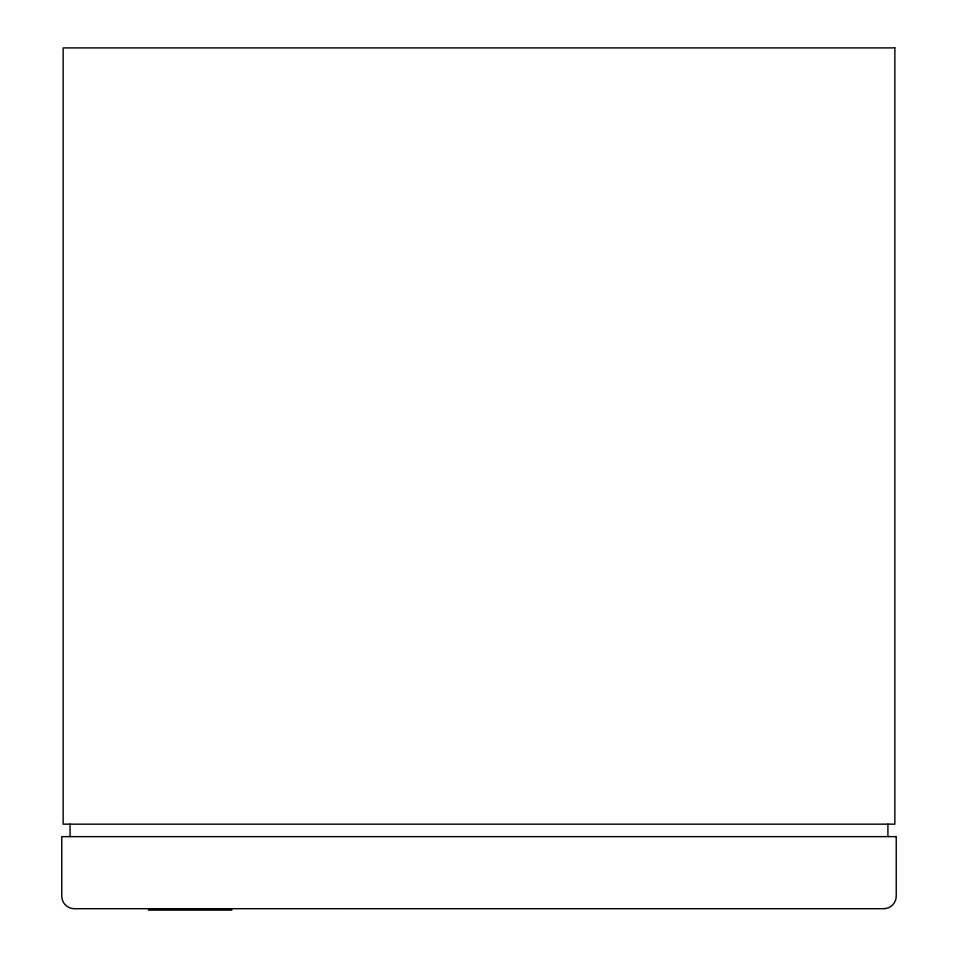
<?xml version="1.0" encoding="UTF-8"?>
<svg xmlns="http://www.w3.org/2000/svg" width="958" height="958" viewBox="0 0 958 958"><rect width="100%" height="100%" fill="white"/><g stroke="black" fill="none" stroke-linecap="round" stroke-linejoin="round"><path stroke-width="1.44" d="M887.922 824.155L887.922 836.633M231.728 908.711L231.728 910.1L148.562 910.1L148.562 908.711M70.078 824.155L70.078 836.633M894.856 47.9L63.144 47.9L63.144 824.155L894.856 824.155L894.856 47.9M896.233 836.633L61.767 836.633L61.767 896.149A12.574 12.574 0 0 0 74.329 908.699L883.671 908.711A12.574 12.574 0 0 0 896.233 896.149L896.233 836.633"/></g></svg>
